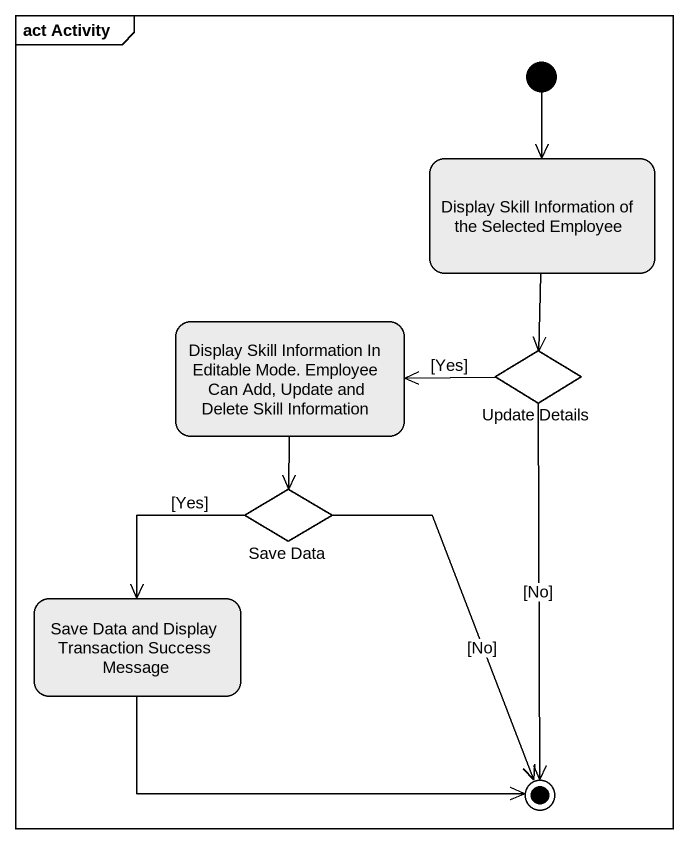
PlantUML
@startuml
mainframe act Activity
hide empty description
state "Display Skill Information of the Selected Employee" as Display_Skill_Information #EBEBEB
state "Display Skill Information In Editable Mode. Employee Can Add, Update and Delete Skill Information" as Display_Skill_Information_2 #EBEBEB
state "Update Details" as Update_Details <<choice>> #EBEBEB
state "Save Data" as Save_Data <<choice>> #EBEBEB
state "Save Data and Display Transaction Success Message" as Save_Data_and_Display #EBEBEB
[*] --> Display_Skill_Information
Display_Skill_Information --> Update_Details
Display_Skill_Information_2 --> Save_Data
Update_Details -left-> Display_Skill_Information_2 : [Yes]
Save_Data --> Save_Data_and_Display : [Yes]
Update_Details --> [*] : [No]
Save_Data --> [*] : [No]
Save_Data_and_Display -right-> [*]
@enduml
